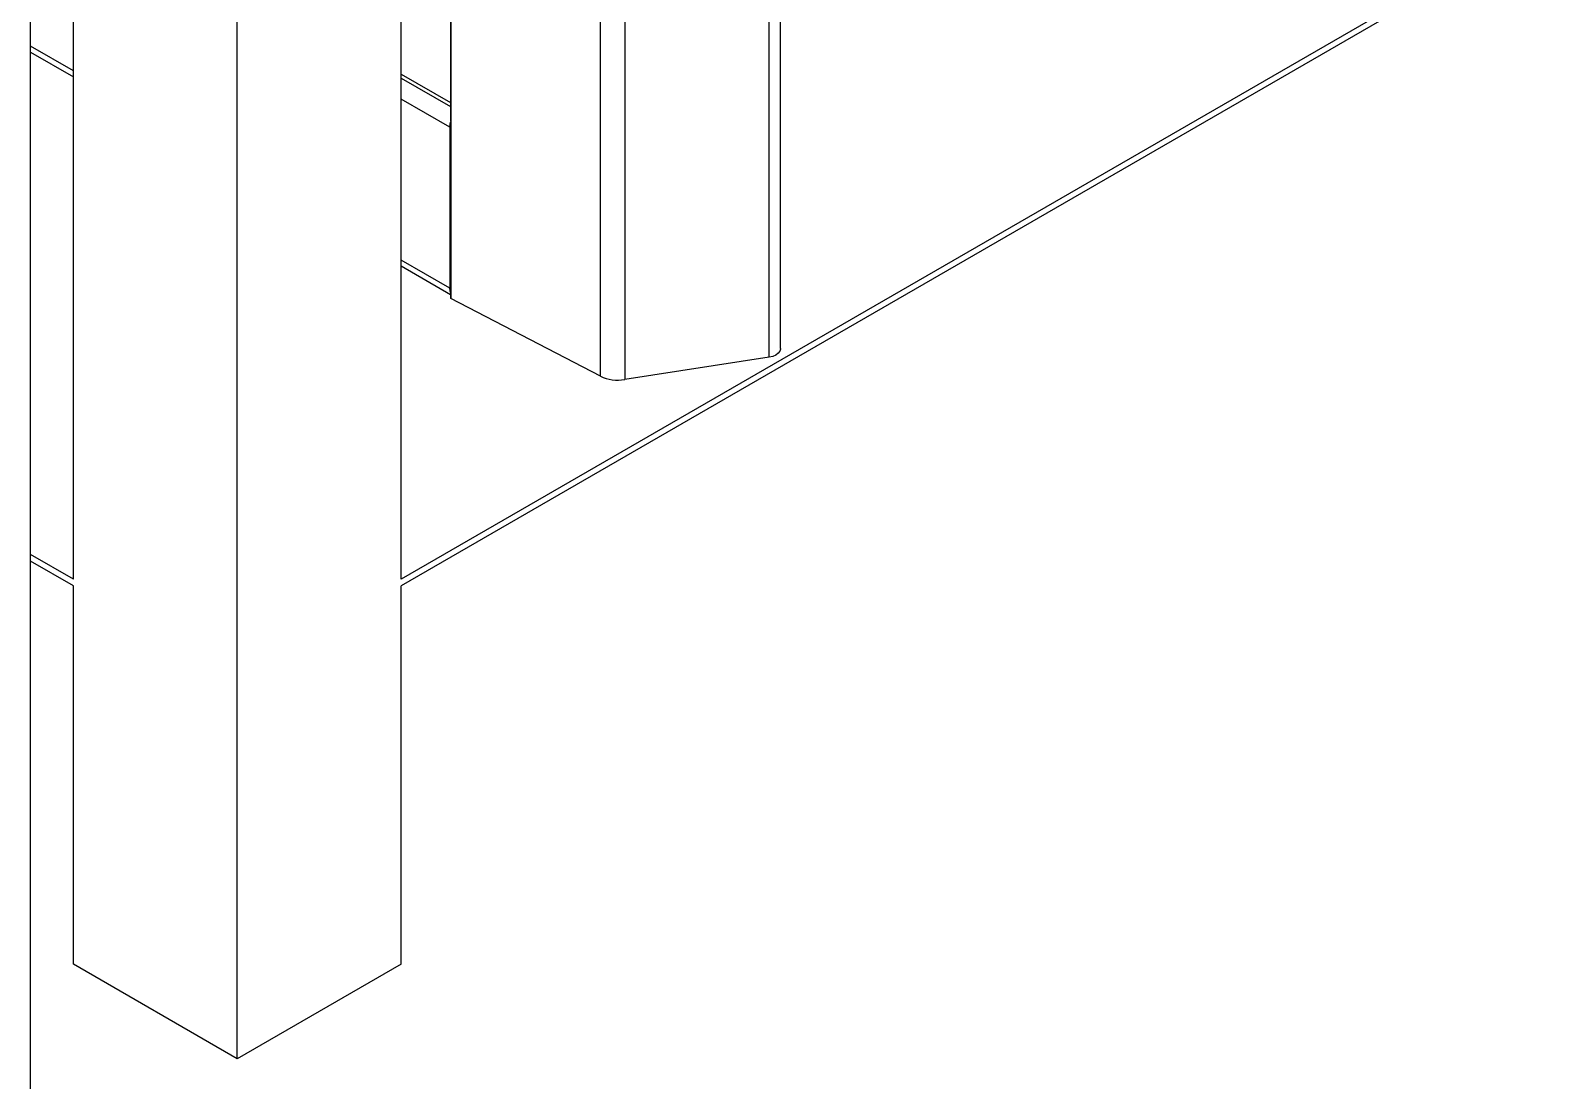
# Model space of a CAD drawing. Header units: millimetres. Extents: x -356 to 237, y 0 to 365.
# Drawn here: x -211.18 to -191.39, y 198.24 to 211.83 of the extents above; entities that cross this region are included whole.
import ezdxf

# ---------------------------------------------------------------- set-up
doc = ezdxf.new("R2010")
doc.units = ezdxf.units.MM

msp = doc.modelspace()

# ---------------------------------------------------------------- linework, layer by layer
at = {"color": 7, "linetype": 'Continuous', "lineweight": 25}
for p, q in [((-211.183, 190.186), (-211.183, 243.106)), ((-210.63, 204.732), (-210.63, 222.815)), ((-206.388, 204.732), (-206.388, 222.815)), ((-208.509, 198.522), (-208.509, 221.59)), ((-179.04, 220.433), (-206.388, 204.646)), ((-179.242, 220.402), (-206.388, 204.732)), ((-205.75, 219.688), (-205.75, 210.654)), ((-205.745, 219.685), (-205.745, 208.364)), ((-201.626, 207.603), (-201.626, 219.369)), ((-201.477, 207.715), (-201.477, 219.399)), ((-203.809, 207.358), (-203.809, 218.693)), ((-203.493, 218.708), (-203.493, 207.314)), ((-210.63, 211.31), (-211.183, 211.629)), ((-211.183, 211.553), (-210.63, 211.234)), ((-206.388, 211.268), (-205.75, 210.899)), ((-206.388, 211.216), (-205.75, 210.848)), ((-205.758, 210.58), (-206.388, 210.944)), ((-205.749, 210.585), (-205.758, 210.58)), ((-205.758, 210.58), (-205.758, 208.497)), ((-205.758, 208.497), (-206.388, 208.861)), ((-206.388, 208.785), (-205.75, 208.417)), ((-205.749, 208.503), (-205.758, 208.497)), ((-205.75, 208.439), (-205.75, 208.371)), ((-203.809, 207.358), (-205.745, 208.364)), ((-201.626, 207.603), (-203.493, 207.314)), ((-210.63, 204.732), (-211.183, 205.051)), ((-210.63, 204.646), (-211.183, 204.965)), ((-210.63, 199.747), (-210.63, 204.646)), ((-206.388, 199.747), (-206.388, 204.646)), ((-208.509, 198.522), (-210.63, 199.747)), ((-206.388, 199.747), (-208.509, 198.522))]:
    msp.add_line(p, q, dxfattribs=at)
at = {"color": 7, "linetype": 'Continuous', "lineweight": 25, "flags": 128}
for points in [[(-205.758, 210.58), (-205.755, 210.618), (-205.749, 210.646)], [(-205.749, 208.442), (-205.755, 208.463), (-205.758, 208.497)], [(-201.477, 207.715), (-201.478, 207.708), (-201.487, 207.68), (-201.507, 207.654), (-201.539, 207.631), (-201.579, 207.614), (-201.626, 207.603)]]:
    msp.add_lwpolyline(points, dxfattribs=at)
at = {"color": 7, "linetype": 'Continuous', "lineweight": 25}
for centre, radius, start, end in [((-205.742, 208.371), 0.00751, 184.8813, 250.3891), ((-203.582, 207.838), 0.531, 244.6684, 279.5505)]:
    msp.add_arc(centre, radius, start, end, dxfattribs=at)

doc.saveas('drawing.dxf')
